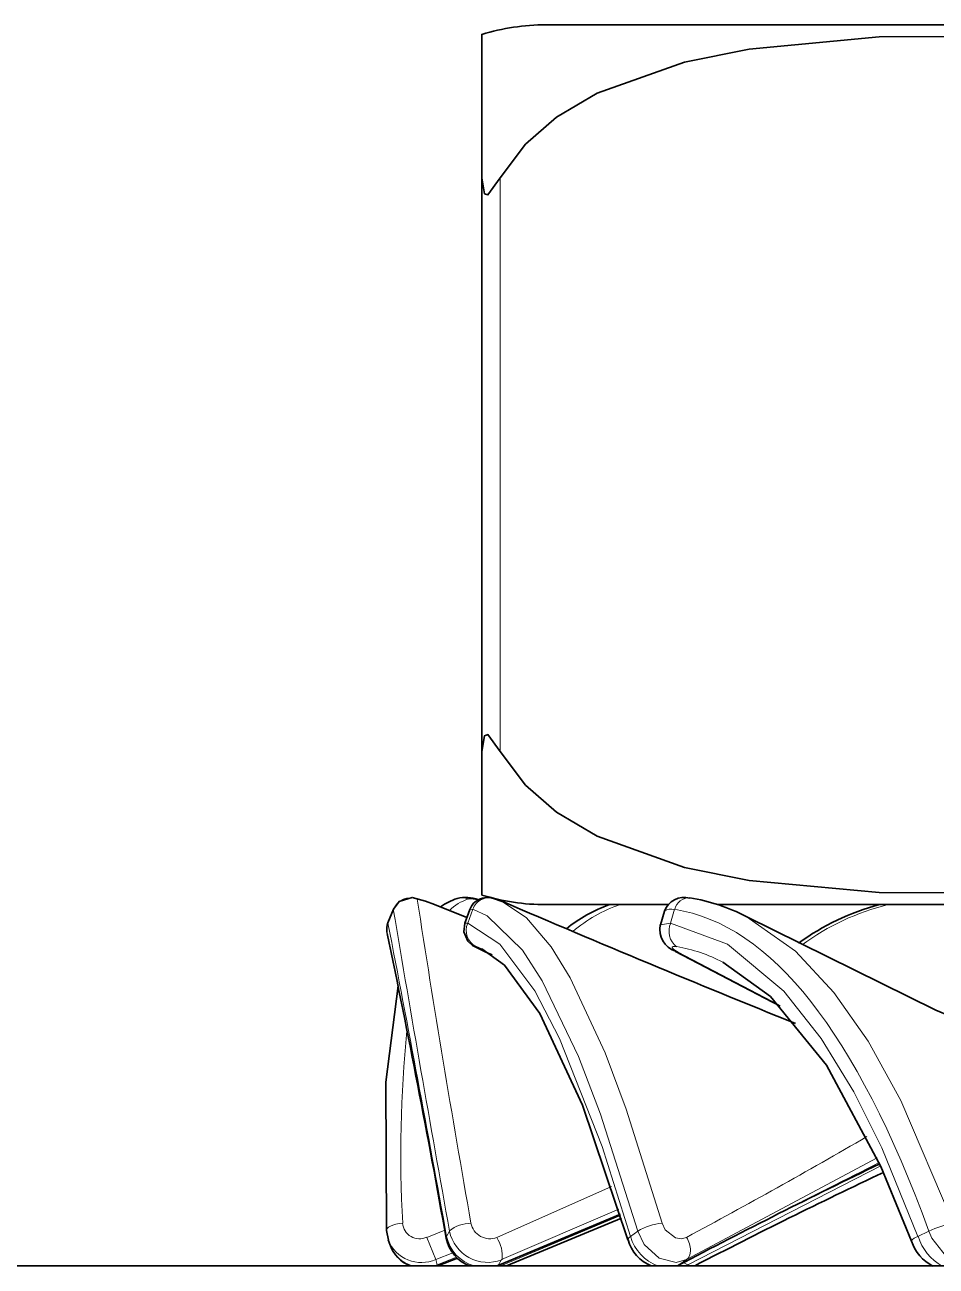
# Model space of a CAD drawing. Extents: x 218 to 1434, y 54 to 743.
# Drawn here: x 732.687 to 735.175, y 221.759 to 225.145 of the extents above; entities that cross this region are included whole.
import ezdxf

# ---------------------------------------------------------------- set-up
doc = ezdxf.new("R2010")
doc.units = 0

msp = doc.modelspace()

# ---------------------------------------------------------------- linework, layer by layer
at = {"color": 7, "lineweight": 35, "ltscale": 0.097885}
msp.add_line((734.1092, 225.1452), (738.0246, 225.1452), dxfattribs=at)
at = {"color": 7, "lineweight": 35, "ltscale": 0.009785}
for p, q in [((733.9346, 225.1193), (733.9346, 224.7279)), ((733.9346, 222.7712), (733.9346, 223.1626))]:
    msp.add_line(p, q, dxfattribs=at)
at = {"color": 7, "lineweight": 35, "ltscale": 0.039132}
msp.add_line((733.9346, 224.7279), (733.9346, 223.1626), dxfattribs=at)
at = {"color": 7, "lineweight": 13, "ltscale": 0.039132}
msp.add_line((733.9846, 224.7279), (733.9846, 223.1626), dxfattribs=at)
at = {"color": 7, "lineweight": 35, "ltscale": 0.000627991}
msp.add_line((733.9659, 222.7623), (733.9896, 222.7539), dxfattribs=at)
at = {"color": 7, "lineweight": 35, "ltscale": 0.001005}
msp.add_line((733.6929, 222.7327), (733.6782, 222.6953), dxfattribs=at)
at = {"color": 7, "lineweight": 13, "ltscale": 0.001006}
msp.add_line((733.693, 222.7324), (733.6783, 222.695), dxfattribs=at)
at = {"color": 7, "lineweight": 13, "ltscale": 0.002363}
msp.add_line((733.8933, 222.7101), (733.8055, 222.7452), dxfattribs=at)
at = {"color": 7, "lineweight": 35, "ltscale": 0.002361}
msp.add_line((733.8933, 222.7102), (733.8056, 222.7452), dxfattribs=at)
at = {"color": 7, "lineweight": 35, "ltscale": 0.000995477}
msp.add_line((733.9016, 222.7319), (733.8878, 222.6946), dxfattribs=at)
at = {"color": 7, "lineweight": 13, "ltscale": 0.00099641}
msp.add_line((733.9095, 222.7324), (733.8959, 222.695), dxfattribs=at)
at = {"color": 7, "lineweight": 13, "ltscale": 0.000197241}
msp.add_line((733.9016, 222.7319), (733.9095, 222.7324), dxfattribs=at)
at = {"color": 7, "lineweight": 35, "ltscale": 0.008369}
msp.add_line((734.1092, 222.7452), (734.444, 222.7452), dxfattribs=at)
at = {"color": 7, "lineweight": 35, "ltscale": 0.0009744}
msp.add_line((734.4332, 222.727), (734.422, 222.6896), dxfattribs=at)
at = {"color": 7, "lineweight": 13, "ltscale": 0.000975099}
msp.add_line((734.4607, 222.7324), (734.4498, 222.695), dxfattribs=at)
at = {"color": 7, "lineweight": 35, "ltscale": 0.016496}
msp.add_line((734.5786, 222.7452), (735.2385, 222.7452), dxfattribs=at)
at = {"color": 7, "lineweight": 13, "ltscale": 0.00020166}
msp.add_line((733.8959, 222.695), (733.8878, 222.6946), dxfattribs=at)
at = {"color": 7, "lineweight": 13, "ltscale": 0.000708495}
msp.add_line((734.4498, 222.695), (734.422, 222.6896), dxfattribs=at)
at = {"color": 7, "lineweight": 13, "ltscale": 0.000408825}
msp.add_line((733.9196, 222.6305), (733.9349, 222.625), dxfattribs=at)
at = {"color": 7, "lineweight": 35, "ltscale": 0.000469339}
msp.add_line((733.9456, 222.6155), (733.9628, 222.6082), dxfattribs=at)
at = {"color": 7, "lineweight": 13, "ltscale": 0.000406277}
msp.add_line((733.947, 222.6152), (733.9619, 222.6088), dxfattribs=at)
at = {"color": 7, "lineweight": 13, "ltscale": 0.000196092}
msp.add_line((734.4703, 222.6152), (734.4627, 222.6172), dxfattribs=at)
at = {"color": 7, "lineweight": 35, "ltscale": 0.008068}
msp.add_line((734.4627, 222.6172), (734.7488, 222.468), dxfattribs=at)
at = {"color": 7, "lineweight": 13, "ltscale": 0.00775}
msp.add_line((734.4703, 222.6152), (734.7452, 222.4719), dxfattribs=at)
at = {"color": 7, "lineweight": 13, "ltscale": 0.014737}
msp.add_line((735.0135, 222.054), (734.4933, 221.7767), dxfattribs=at)
at = {"color": 7, "lineweight": 13, "ltscale": 0.014788}
msp.add_line((734.4969, 221.7627), (735.0233, 222.0326), dxfattribs=at)
at = {"color": 7, "lineweight": 13, "ltscale": 0.008553}
msp.add_line((734.2885, 221.9758), (733.9756, 221.8374), dxfattribs=at)
at = {"color": 7, "lineweight": 13, "ltscale": 0.008698}
msp.add_line((734.308, 221.9144), (733.9885, 221.7767), dxfattribs=at)
at = {"color": 7, "lineweight": 35, "ltscale": 0.009093}
msp.add_line((734.3126, 221.8995), (733.9767, 221.7599), dxfattribs=at)
at = {"color": 7, "lineweight": 13, "ltscale": 0.009005}
msp.add_line((733.9796, 221.7627), (734.3118, 221.9021), dxfattribs=at)
at = {"color": 7, "lineweight": 13, "ltscale": 0.008694}
msp.add_line((733.9926, 221.7627), (734.3132, 221.8975), dxfattribs=at)
at = {"color": 7, "lineweight": 35, "ltscale": 0.008484}
msp.add_line((734.3156, 221.8894), (734.002, 221.7599), dxfattribs=at)
at = {"color": 7, "lineweight": 35, "ltscale": 0.000674813}
msp.add_line((733.6796, 221.8296), (733.6744, 221.8561), dxfattribs=at)
at = {"color": 7, "lineweight": 13, "ltscale": 0.001315}
msp.add_line((733.8334, 221.8574), (733.7847, 221.8374), dxfattribs=at)
at = {"color": 7, "lineweight": 13, "ltscale": 0.000404524}
msp.add_line((733.8383, 221.8402), (733.8465, 221.8542), dxfattribs=at)
at = {"color": 7, "lineweight": 13, "ltscale": 0.000612687}
msp.add_line((734.3403, 221.8402), (734.3605, 221.8542), dxfattribs=at)
at = {"color": 7, "lineweight": 13, "ltscale": 0.000822377}
msp.add_line((735.1251, 221.8402), (735.1548, 221.8542), dxfattribs=at)
at = {"color": 7, "lineweight": 35, "ltscale": 0.000395483}
msp.add_line((733.6844, 221.8159), (733.6792, 221.8308), dxfattribs=at)
at = {"color": 7, "lineweight": 13, "ltscale": 0.001634}
msp.add_line((733.8088, 221.7767), (733.7847, 221.8374), dxfattribs=at)
at = {"color": 7, "lineweight": 13, "ltscale": 0.000118953}
msp.add_line((733.8374, 221.8355), (733.8383, 221.8402), dxfattribs=at)
at = {"color": 7, "lineweight": 13, "ltscale": 0.001242}
msp.add_line((733.8549, 221.7953), (733.8088, 221.7767), dxfattribs=at)
at = {"color": 7, "lineweight": 13, "ltscale": 0.000363775}
msp.add_line((733.8129, 221.7627), (733.8088, 221.7767), dxfattribs=at)
at = {"color": 7, "lineweight": 13, "ltscale": 0.001405}
msp.add_line((733.8129, 221.7627), (733.8652, 221.7834), dxfattribs=at)
at = {"color": 7, "lineweight": 35, "ltscale": 0.001439}
msp.add_line((733.8677, 221.7805), (733.8141, 221.7595), dxfattribs=at)
at = {"color": 7, "lineweight": 13, "ltscale": 0.000412939}
msp.add_line((733.9796, 221.7627), (733.9885, 221.7767), dxfattribs=at)
at = {"color": 7, "lineweight": 13, "ltscale": 0.000625075}
msp.add_line((734.4726, 221.7627), (734.4933, 221.7767), dxfattribs=at)
at = {"color": 7, "lineweight": 35}
msp.add_line((452.3154, 221.7595), (736.6846, 221.7595), dxfattribs=at)
at = {"color": 7, "lineweight": 13, "ltscale": 0.000251277}
msp.add_line((733.8034, 221.7595), (733.8129, 221.7627), dxfattribs=at)
at = {"color": 7, "lineweight": 13, "ltscale": 8.51934e-05}
msp.add_line((733.8141, 221.7595), (733.8129, 221.7627), dxfattribs=at)
at = {"color": 7, "lineweight": 13, "ltscale": 0.000236744}
msp.add_line((733.9707, 221.7595), (733.9796, 221.7627), dxfattribs=at)
at = {"color": 7, "lineweight": 13, "ltscale": 0.000100919}
msp.add_line((733.9767, 221.7599), (733.9796, 221.7627), dxfattribs=at)
at = {"color": 7, "lineweight": 13, "ltscale": 0.000240003}
msp.add_line((733.9836, 221.7595), (733.9926, 221.7627), dxfattribs=at)
at = {"color": 7, "lineweight": 13, "ltscale": 0.000198465}
msp.add_line((734.4653, 221.7595), (734.4726, 221.7627), dxfattribs=at)
at = {"color": 7, "lineweight": 13, "ltscale": 0.000349918}
msp.add_line((734.4969, 221.7627), (734.4845, 221.7691), dxfattribs=at)
at = {"color": 7, "lineweight": 13, "ltscale": 0.000203578}
msp.add_line((734.4895, 221.7594), (734.4969, 221.7627), dxfattribs=at)
at = {"color": 7, "lineweight": 35}
for points in [[(736.6346, 224.7279), (736.5737, 224.8109), (736.4807, 224.8928), (736.376, 224.9557), (736.2179, 225.0193), (736.0547, 225.0613), (735.887, 225.0887), (735.5514, 225.1148), (735.0195, 225.1127), (734.6644, 225.0792), (734.4875, 225.0438), (734.2493, 224.9587), (734.1387, 224.8929), (734.0534, 224.8194), (733.9846, 224.7279)], [(733.9346, 224.7279), (733.9419, 224.6846), (733.951, 224.6813), (733.9846, 224.7279)], [(733.9346, 223.1626), (733.9419, 223.2059), (733.951, 223.2092), (733.9846, 223.1626)], [(736.6346, 223.1626), (736.5737, 223.0795), (736.4807, 222.9977), (736.376, 222.9348), (736.2179, 222.8712), (736.0547, 222.8291), (735.887, 222.8018), (735.5514, 222.7757), (735.0195, 222.7778), (734.6644, 222.8113), (734.4875, 222.8466), (734.2493, 222.9318), (734.1387, 222.9975), (734.0534, 223.0711), (733.9846, 223.1626)], [(733.6929, 222.7327), (733.7085, 222.7537), (733.7439, 222.7647), (733.7808, 222.7548), (733.8056, 222.7452)], [(733.9456, 222.6155), (733.9086, 222.6341), (733.8961, 222.6454), (733.8851, 222.6711), (733.8878, 222.6946)], [(734.656, 222.7129), (735.1738, 222.4572), (735.4476, 222.3429), (735.5857, 222.3026)], [(733.9349, 222.625), (733.9963, 222.5803), (734.0925, 222.4484), (734.2096, 222.1981), (734.3334, 221.8304)], [(734.5923, 222.5882), (734.7222, 222.4944), (734.8754, 222.3071), (735.0239, 222.0312), (735.1071, 221.8272)], [(733.6744, 221.8561), (733.6727, 222.261), (733.7058, 222.5234)]]:
    msp.add_lwpolyline(points, dxfattribs=at)
at = {"color": 7, "lineweight": 13}
for points in [[(734.3605, 221.8542), (734.2587, 222.1737), (734.1986, 222.331), (734.0995, 222.5375), (734.0453, 222.6208), (733.9486, 222.7149), (733.9095, 222.7324)], [(734.4265, 221.8766), (734.3285, 222.187), (734.2711, 222.3404), (734.1758, 222.5453), (734.1233, 222.6303), (734.0563, 222.7089), (733.9896, 222.7539)], [(733.8959, 222.695), (733.9839, 222.6372), (734.0789, 222.5097), (734.1467, 222.3799), (734.2629, 222.0853), (734.3403, 221.8402)], [(734.4498, 222.695), (734.6047, 222.6369), (734.7593, 222.5087), (734.8612, 222.3797), (734.9502, 222.2341), (735.0265, 222.0813), (735.1251, 221.8402)], [(735.2207, 221.8766), (735.0785, 222.2108), (734.9887, 222.3725), (734.8956, 222.5056), (734.7904, 222.6186), (734.656, 222.7129)], [(733.9196, 222.6305), (733.9171, 222.6311), (733.9161, 222.631), (733.9172, 222.6298), (733.9217, 222.627), (733.947, 222.6152)], [(734.4664, 222.6305), (734.457, 222.631), (734.4551, 222.6304), (734.4539, 222.6292), (734.4538, 222.6281), (734.4546, 222.6264), (734.4587, 222.6223), (734.4703, 222.6152)], [(734.4931, 221.8374), (734.4787, 221.8336), (734.4633, 221.836), (734.4353, 221.8582), (734.4265, 221.8766)], [(734.4933, 221.7767), (734.4645, 221.7691), (734.4183, 221.7808), (734.3779, 221.8177), (734.3605, 221.8542)], [(735.2553, 221.7721), (735.2032, 221.784), (735.163, 221.8349), (735.1548, 221.8542)]]:
    msp.add_lwpolyline(points, dxfattribs=at)
at = {"color": 7, "lineweight": 35}
for centre, radius, start, end in [((734.1093, 224.5447), 0.6005, 90.0044, 106.9053), ((733.9163, 222.6075), 0.1621, 107.7704, 125.7431), ((733.8895, 222.6617), 0.1029, 69.7697, 102.7662), ((733.9496, 222.7132), 0.0516, 71.6231, 158.6649), ((734.1093, 223.3457), 0.6005, 253.0947, 269.9956), ((734.4869, 222.708), 0.0571, 74.5548, 160.5667), ((734.4216, 222.2612), 0.5088, 62.5684, 80.8828), ((749.012, 257.7172), 38.0536, 246.74854, 248.05547), ((734.4207, 222.3607), 0.4085, 109.9409, 128.6902), ((735.1888, 222.1069), 0.6604, 104.8468, 126.1602), ((733.7255, 222.6768), 0.0508, 158.6818, 188.4245), ((734.4818, 222.6768), 0.0616, 167.8573, 252.2792), ((707.1288, 217.0941), 27.1257, 10.06658, 11.85406), ((742.7125, 206.0798), 17.7153, 115.73343, 117.72451), ((741.7089, 207.8644), 15.6469, 115.26309, 117.35826), ((733.7737, 221.8477), 0.0947, 198.8333, 248.4898), ((733.9379, 221.8551), 0.1024, 191.0253, 248.8893), ((734.4401, 221.8617), 0.1111, 196.3418, 246.8959), ((735.2208, 221.8654), 0.1197, 198.674, 242.4954)]:
    msp.add_arc(centre, radius, start, end, dxfattribs=at)
at = {"color": 7, "lineweight": 13}
for centre, radius, start, end in [((733.7395, 222.7137), 0.0502, 68.5137, 158.1144), ((733.7275, 222.5994), 0.1646, 61.8195, 79.3028), ((773.6399, 228.9283), 40.356, 188.79131, 190.06339), ((733.9384, 222.6355), 0.1315, 108.0317, 134.6375), ((733.8803, 222.7186), 0.0453, 67.3799, 107.3473), ((733.904, 222.6994), 0.0615, 71.1687, 95.8644), ((733.9543, 222.7165), 0.0473, 69.1496, 160.4073), ((734.5015, 222.7228), 0.0413, 89.0055, 166.7525), ((809.748, 235.5878), 77.134, 189.593856, 190.256139), ((734.4386, 222.3728), 0.3934, 108.7809, 130.4915), ((734.4501, 222.7046), 0.0288, 69.1459, 126.973), ((735.1984, 222.1087), 0.655, 103.6487, 126.5055), ((733.7242, 222.6766), 0.0495, 158.2385, 192.1536), ((659.4777, 208.3669), 75.5713, 10.269958, 10.929289), ((733.941, 222.6746), 0.0493, 155.6576, 244.0939), ((734.499, 222.6721), 0.0537, 155.0719, 231.8783), ((734.3943, 222.2082), 0.4285, 62.485, 80.3122), ((736.9686, 222.0684), 3.2555, 174.146, 183.3776), ((726.8259, 236.1598), 16.2454, 298.16165, 300.15128), ((751.4473, 189.1434), 36.7716, 116.53584, 117.49196), ((733.7646, 221.8802), 0.0468, 184.4318, 295.2675), ((733.9041, 221.7849), 0.091, 89.5884, 129.7025), ((733.9565, 221.8863), 0.0527, 190.61, 291.3233), ((734.4443, 221.713), 0.1645, 96.2167, 120.7009), ((735.2784, 221.6018), 0.281, 101.8577, 116.0848), ((733.9503, 221.8753), 0.1061, 191.5001, 291.17), ((733.769, 221.8658), 0.097, 202.0362, 294.0707), ((733.7695, 221.847), 0.0907, 200.0668, 254.408), ((733.9417, 221.8614), 0.1057, 191.6121, 254.4213), ((733.9008, 221.7872), 0.0894, 353.1517, 33.8743), ((734.345, 221.829), 0.0119, 112.4391, 172.8072), ((734.4569, 221.873), 0.121, 195.6838, 249.9925), ((735.1327, 221.8082), 0.0322, 103.4466, 143.6199), ((735.2593, 221.881), 0.1397, 196.8875, 240.892), ((734, 221.7696), 0.00995, 222.6929, 281.0867), ((734.509, 221.7831), 0.0236, 239.3824, 292.8622)]:
    msp.add_arc(centre, radius, start, end, dxfattribs=at)
for centre, major_axis, ratio, start_param, end_param in [((692.5653, -100.8497), (-41.8831, -323.5838), 0.036032, 3.072343, 3.140539), ((733.7244, 221.8584), (0.05, 0.0023), 0.370729, 1.677928, 3.246022), ((734.4684, 221.8199), (0.0233, -0.0442), 0.604041, 0.06661, 1.651015)]:
    msp.add_ellipse(centre, major_axis=major_axis, ratio=ratio, start_param=start_param, end_param=end_param, dxfattribs=at)

doc.saveas('drawing.dxf')
